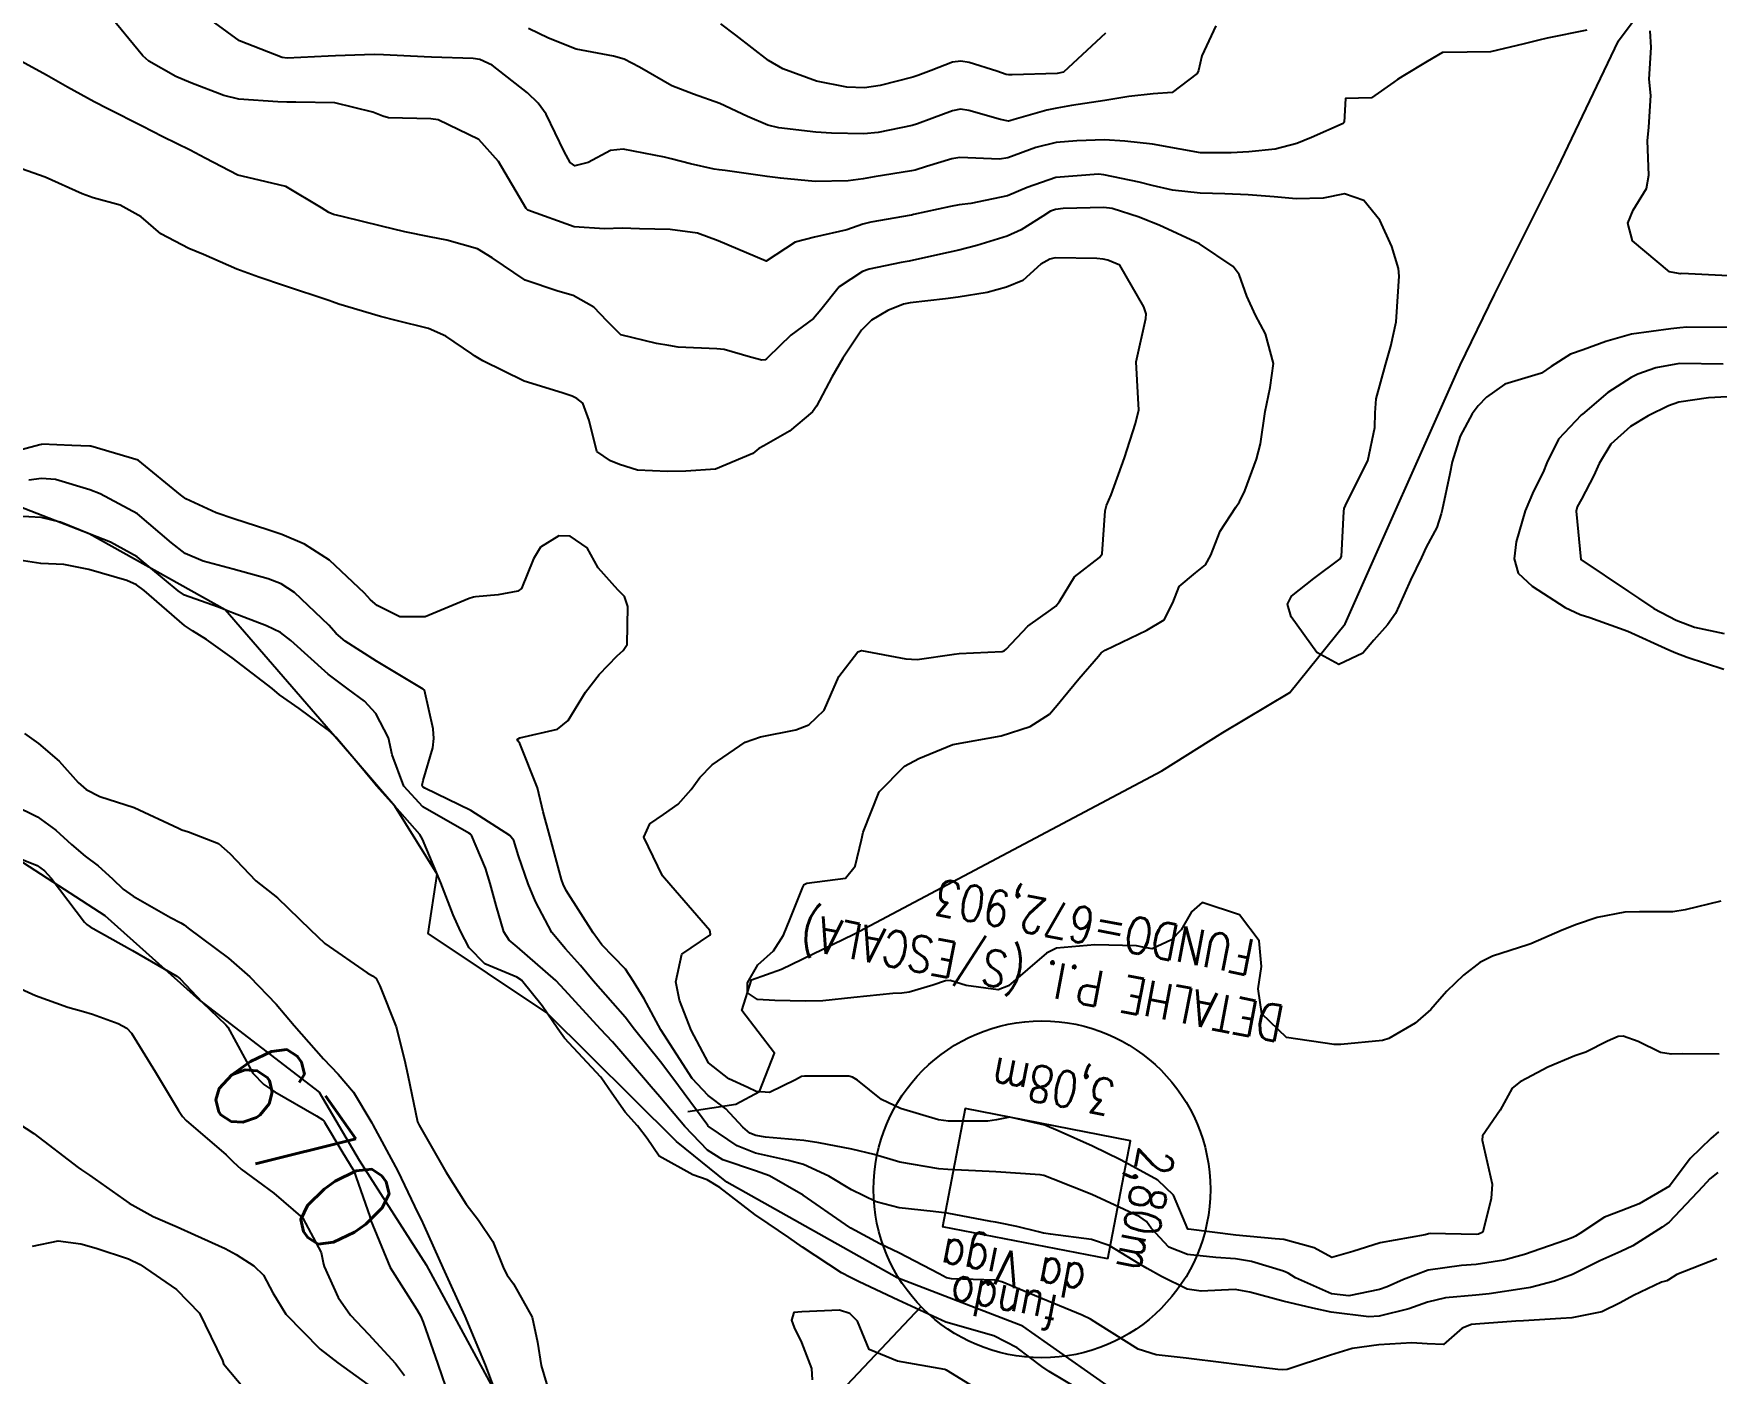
# Model space of a CAD drawing. Header units: metres. Extents: x 292545 to 299085, y 7450245 to 7463078.
# Drawn here: x 294944.2 to 295014.2, y 7462749.8 to 7462805.5 of the extents above; entities that cross this region are included whole.
import ezdxf
from ezdxf.enums import TextEntityAlignment as Align

# ---------------------------------------------------------------- set-up
doc = ezdxf.new("R2010")
doc.units = ezdxf.units.M
doc.linetypes.add('CONTINUO', pattern=[0])
doc.linetypes.add('TRACEJADO', pattern=[8.7, 8, -0.7])
for name, color, linetype in [('Cotas', 45, 'Continuous'), ('Curvas de Nivel 1m', 11, 'Continuous'), ('Curvas de Nivel 5m', 15, 'Continuous'), ('Hidrografia', 140, 'Continuous'), ('TEXTO', 45, 'Continuous')]:
    doc.layers.add(name, color=color, linetype=linetype)
doc.styles.add('ROMANS', font='romans', dxfattribs={"height": 0.2})
doc.styles.add('Style-STANDARD', font='STANDARD.shx')

msp = doc.modelspace()

# ---------------------------------------------------------------- linework, layer by layer
at = {"layer": 'Curvas de Nivel 1m', "flags": 128}
for points, elevation in [([(295014.65, 7462793.284), (295012.948, 7462793.288), (295012.65, 7462793.263), (295012.272, 7462793.219), (295010.647, 7462793.002), (295009.583, 7462792.691), (295008.64, 7462792.351), (295008.106, 7462792.177), (295007.305, 7462791.653), (295006.898, 7462791.388), (295006.627, 7462791.295), (295005.374, 7462790.927), (295004.613, 7462790.38), (295004.275, 7462790.027), (295004.019, 7462789.696), (295003.524, 7462788.77), (295003.197, 7462787.704), (295003.09, 7462787.192), (295002.779, 7462785.708), (295002.739, 7462785.53), (295002.552, 7462784.975), (295002.107, 7462784.146), (295001.916, 7462783.716), (295001.464, 7462782.78), (295000.993, 7462781.725), (295000.842, 7462781.393), (295000.501, 7462780.928), (294999.937, 7462780.292), (294999.474, 7462779.745), (294998.478, 7462779.278), (294997.567, 7462779.769), (294996.505, 7462781.26), (294996.344, 7462781.783), (294996.516, 7462782.116), (294997.443, 7462782.851), (294998.532, 7462783.67), (294998.592, 7462783.759), (294998.686, 7462785.634), (294998.701, 7462785.758), (294998.82, 7462786.011), (294999.68, 7462787.744), (294999.977, 7462789.119), (294999.987, 7462789.739), (295000.033, 7462790.317), (295000.416, 7462791.733), (295000.641, 7462792.505), (295000.86, 7462793.519), (295000.883, 7462793.728), (295000.991, 7462795.406), (295000.964, 7462795.727), (295000.687, 7462796.64), (295000.185, 7462797.738), (294999.524, 7462798.561), (294998.714, 7462798.828), (294997.832, 7462798.649), (294996.711, 7462798.627), (294995.797, 7462798.704), (294994.713, 7462798.795), (294993.739, 7462798.84), (294992.713, 7462798.858), (294991.566, 7462798.99), (294990.716, 7462799.18), (294990.177, 7462799.318), (294988.72, 7462799.626), (294988.496, 7462799.649), (294986.719, 7462799.519), (294985.532, 7462799.095), (294984.711, 7462798.747), (294983.191, 7462798.426), (294982.707, 7462798.373), (294982.348, 7462798.312), (294980.799, 7462797.969), (294980.718, 7462797.954), (294980.703, 7462797.949), (294979.026, 7462797.661), (294978.699, 7462797.568), (294978.03, 7462797.333), (294976.693, 7462797.032), (294975.888, 7462796.831), (294974.683, 7462796.04), (294972.691, 7462796.887), (294971.821, 7462797.2), (294970.696, 7462797.355), (294969.421, 7462797.378), (294968.696, 7462797.411), (294967.96, 7462797.385), (294966.696, 7462797.457), (294964.781, 7462798.159), (294964.704, 7462798.227), (294963.549, 7462800.172), (294962.737, 7462801.09), (294961.047, 7462801.907), (294960.749, 7462801.953), (294958.99, 7462801.987), (294958.75, 7462802.058), (294958.335, 7462802.234), (294956.757, 7462802.615), (294955.13, 7462802.648), (294954.756, 7462802.638), (294954.385, 7462802.655), (294952.758, 7462802.77), (294952.141, 7462802.924), (294950.764, 7462803.451), (294950.149, 7462803.712), (294949.02, 7462804.346), (294948.776, 7462804.562), (294947.295, 7462806.365)], 674), ([(294993.367, 7462805.821), (294992.78, 7462804.565), (294992.642, 7462803.963), (294992.592, 7462803.832), (294991.558, 7462803.049), (294990.764, 7462802.996), (294989.751, 7462802.872), (294988.761, 7462802.707), (294987.371, 7462802.503), (294986.758, 7462802.392), (294986.346, 7462802.315), (294984.987, 7462801.918), (294984.809, 7462801.863), (294984.752, 7462801.858), (294984.423, 7462801.925), (294983.109, 7462802.297), (294982.757, 7462802.348), (294982.426, 7462802.283), (294981.569, 7462801.962), (294980.975, 7462801.742), (294980.749, 7462801.678), (294979.341, 7462801.387), (294978.743, 7462801.332), (294977.396, 7462801.358), (294976.744, 7462801.394), (294975.205, 7462801.577), (294974.748, 7462801.691), (294973.909, 7462802.048), (294972.758, 7462802.591), (294971.659, 7462802.974), (294970.765, 7462803.324), (294969.409, 7462804.104), (294968.778, 7462804.432), (294968.34, 7462804.554), (294966.784, 7462804.85), (294965.631, 7462805.306), (294964.796, 7462805.7)], 676), ([(294988.789, 7462805.513), (294987.042, 7462803.896), (294986.772, 7462803.83), (294984.907, 7462803.783), (294984.772, 7462803.782), (294984.649, 7462803.799), (294984.263, 7462803.928), (294983.123, 7462804.291), (294982.777, 7462804.343), (294982.427, 7462804.303), (294981.535, 7462803.962), (294980.99, 7462803.748), (294980.77, 7462803.679), (294979.414, 7462803.336), (294978.765, 7462803.239), (294978.029, 7462803.264), (294976.768, 7462803.522), (294975.368, 7462804.034), (294974.776, 7462804.379), (294973.413, 7462805.427), (294972.791, 7462805.891)], 677), ([(295014.362, 7462769.443), (295012.871, 7462769.08), (295012.364, 7462768.999), (295010.982, 7462768.992), (295010.363, 7462768.983), (295009.223, 7462768.769), (295008.355, 7462768.468), (295007.765, 7462768.236), (295006.466, 7462767.668), (295006.342, 7462767.626), (295004.864, 7462767.159), (295004.335, 7462766.887), (295003.661, 7462766.365), (295002.965, 7462765.704), (295002.665, 7462765.36), (295002.311, 7462764.943), (295001.653, 7462764.37), (295000.558, 7462763.736), (295000.292, 7462763.657), (294998.561, 7462763.486), (294998.29, 7462763.49), (294996.303, 7462763.78), (294995.28, 7462764.763), (294995.124, 7462765.798), (294995.261, 7462766.725), (294995.168, 7462767.798), (294994.359, 7462768.874), (294992.8, 7462769.392), (294992.36, 7462768.996), (294991.93, 7462768.254), (294991.521, 7462767.838), (294990.718, 7462767.467), (294990.34, 7462767.527), (294990.072, 7462767.586), (294988.34, 7462767.628), (294986.752, 7462767.483), (294986.337, 7462767.287), (294984.748, 7462765.924), (294984.321, 7462765.752), (294982.99, 7462765.943), (294982.325, 7462766.144), (294982.139, 7462766.137), (294981.602, 7462765.957), (294980.627, 7462765.66), (294980.319, 7462765.616), (294979.95, 7462765.606), (294978.317, 7462765.443), (294977.029, 7462765.299), (294976.316, 7462765.285), (294975.037, 7462765.311), (294974.316, 7462765.354), (294973.904, 7462765.631), (294973.906, 7462766.046), (294974.33, 7462766.791), (294974.989, 7462767.381), (294975.397, 7462768.029), (294975.671, 7462768.709), (294976.203, 7462770.022), (294976.259, 7462770.136), (294976.375, 7462770.191), (294977.981, 7462770.4), (294978.382, 7462770.892), (294978.646, 7462771.996), (294978.714, 7462772.313), (294979.377, 7462773.986), (294980.429, 7462775.052), (294981.022, 7462775.376), (294982.443, 7462775.95), (294984.447, 7462776.309), (294985.659, 7462776.7), (294986.456, 7462777.215), (294986.776, 7462777.581), (294987.018, 7462777.894), (294987.68, 7462778.683), (294988.489, 7462779.622), (294988.607, 7462779.762), (294988.764, 7462779.876), (294990.502, 7462780.709), (294991.224, 7462781.125), (294991.576, 7462781.839), (294991.842, 7462782.514), (294992.525, 7462783.078), (294992.942, 7462783.412), (294993.162, 7462783.824), (294993.554, 7462784.814), (294994.2, 7462785.814), (294994.348, 7462786.03), (294994.57, 7462786.487), (294995.061, 7462787.803), (294995.229, 7462788.441), (294995.423, 7462789.792), (294995.62, 7462790.788), (294995.77, 7462791.789), (294995.427, 7462793.011), (294995.023, 7462793.796), (294994.661, 7462794.587), (294994.343, 7462795.478), (294994.091, 7462795.809), (294992.687, 7462796.752), (294991.018, 7462797.527), (294990.701, 7462797.654), (294990.563, 7462797.714), (294990.185, 7462797.858), (294989.054, 7462798.222), (294988.707, 7462798.268), (294987.03, 7462798.219), (294986.706, 7462798.181), (294986.499, 7462798.108), (294986.178, 7462797.905), (294985.277, 7462797.334), (294984.694, 7462797.076), (294983.435, 7462796.683), (294982.688, 7462796.495), (294982.242, 7462796.4), (294980.684, 7462796.05), (294980.619, 7462796.035), (294980.293, 7462795.974), (294978.96, 7462795.706), (294978.677, 7462795.613), (294977.708, 7462794.964), (294976.956, 7462794.015), (294976.649, 7462793.66), (294975.707, 7462792.964), (294974.749, 7462792.039), (294974.694, 7462791.978), (294974.632, 7462791.938), (294974.506, 7462791.916), (294974.032, 7462792.049), (294972.934, 7462792.363), (294972.636, 7462792.393), (294971.018, 7462792.465), (294970.637, 7462792.537), (294970.117, 7462792.616), (294968.642, 7462792.977), (294968.066, 7462793.537), (294967.517, 7462794.127), (294966.66, 7462794.615), (294966.025, 7462794.784), (294964.669, 7462795.248), (294963.288, 7462796.174), (294962.687, 7462796.548), (294961.405, 7462796.914), (294960.691, 7462797.04), (294959.658, 7462797.256), (294958.696, 7462797.497), (294957.052, 7462797.894), (294956.7, 7462797.974), (294956.501, 7462798.054), (294956.194, 7462798.258), (294954.716, 7462799.136), (294953.605, 7462799.405), (294952.723, 7462799.616), (294951.359, 7462800.314), (294950.736, 7462800.653), (294949.61, 7462801.205), (294948.746, 7462801.641), (294947.32, 7462802.364), (294946.756, 7462802.657), (294945.644, 7462803.269), (294944.766, 7462803.758), (294943.578, 7462804.412)], 673), ([(295014.288, 7462763.087), (295012.776, 7462763.097), (295012.288, 7462763.085), (295011.848, 7462763.156), (295010.922, 7462763.611), (295010.296, 7462763.826), (295010.095, 7462763.823), (295009.649, 7462763.626), (295008.753, 7462763.171), (295008.287, 7462763.009), (295007.163, 7462762.538), (295006.277, 7462762.068), (295006.015, 7462761.933), (295005.689, 7462761.676), (295005.185, 7462760.76), (295004.449, 7462759.688), (295004.431, 7462759.508), (295004.854, 7462757.684), (295004.811, 7462757.09), (295004.47, 7462755.687), (295004.285, 7462755.606), (295004.202, 7462755.594), (295002.281, 7462755.63), (295002.202, 7462755.615), (295002.062, 7462755.573), (295000.198, 7462755.241), (294999.064, 7462754.881), (294998.192, 7462754.629), (294997.46, 7462755.035), (294996.199, 7462755.389), (294995.828, 7462755.414), (294994.2, 7462755.562), (294992.226, 7462755.807), (294992.203, 7462755.809), (294991.607, 7462757.23), (294990.955, 7462757.849), (294990.229, 7462758.247), (294989.413, 7462758.691), (294988.244, 7462759.261), (294986.813, 7462759.894), (294986.255, 7462760.139), (294984.806, 7462760.47), (294984.257, 7462760.362), (294983.89, 7462760.3), (294982.256, 7462760.303), (294981.849, 7462760.362), (294980.261, 7462760.823), (294979.479, 7462761.196), (294978.474, 7462761.997), (294978.275, 7462762.131), (294978.11, 7462762.167), (294976.275, 7462762.176), (294976.146, 7462762.15), (294975.898, 7462762.024), (294974.813, 7462761.489), (294974.268, 7462761.526), (294973.921, 7462761.696), (294973.128, 7462762.057), (294972.283, 7462762.725), (294971.566, 7462764.077), (294971.077, 7462765.321), (294970.919, 7462766.084), (294971.171, 7462767.245), (294972.342, 7462768.024), (294972.366, 7462768.07), (294972.345, 7462768.226), (294970.714, 7462770.087), (294970.377, 7462770.488), (294969.596, 7462772.098), (294969.844, 7462772.653), (294970.407, 7462773.046), (294971.028, 7462773.47), (294971.561, 7462774.079), (294971.928, 7462774.575), (294972.433, 7462775.11), (294973.801, 7462776.05), (294974.445, 7462776.268), (294975.91, 7462776.564), (294976.45, 7462776.762), (294977.089, 7462777.382), (294977.361, 7462778.011), (294977.701, 7462778.781), (294978.49, 7462779.798), (294978.636, 7462779.853), (294980.486, 7462779.508), (294980.962, 7462779.489), (294982.489, 7462779.708), (294982.704, 7462779.732), (294984.491, 7462779.815), (294984.57, 7462779.841), (294984.651, 7462779.918), (294985.55, 7462780.862), (294986.509, 7462781.545), (294986.716, 7462781.693), (294986.874, 7462781.896), (294987.489, 7462782.924), (294988.531, 7462783.717), (294988.64, 7462783.878), (294988.775, 7462785.661), (294988.827, 7462785.876), (294989.016, 7462786.322), (294989.571, 7462787.865), (294990.03, 7462789.291), (294990.165, 7462789.857), (294990.144, 7462790.323), (294990.056, 7462791.859), (294990.454, 7462793.656), (294990.468, 7462793.853), (294990.377, 7462794.134), (294989.374, 7462795.87), (294988.887, 7462796.079), (294988.685, 7462796.125), (294988.418, 7462796.15), (294986.686, 7462796.179), (294986.463, 7462796.124), (294986.089, 7462795.906), (294985.347, 7462795.239), (294984.668, 7462794.949), (294983.868, 7462794.729), (294982.662, 7462794.535), (294982.139, 7462794.477), (294980.658, 7462794.304), (294980.386, 7462794.243), (294979.737, 7462793.979), (294979.056, 7462793.579), (294978.645, 7462793.167), (294977.86, 7462792.002), (294977.413, 7462791.217), (294976.773, 7462790.017), (294976.6, 7462789.771), (294975.651, 7462788.975), (294974.588, 7462788.367), (294974.382, 7462788.247), (294974.12, 7462788.047), (294972.576, 7462787.397), (294971.348, 7462787.31), (294970.575, 7462787.3), (294969.331, 7462787.347), (294968.578, 7462787.59), (294968.207, 7462787.744), (294967.644, 7462788.124), (294967.319, 7462789.413), (294967.057, 7462790.133), (294966.808, 7462790.33), (294966.616, 7462790.422), (294966.199, 7462790.562), (294964.622, 7462791.054), (294962.907, 7462791.901), (294962.632, 7462792.065), (294962.557, 7462792.106), (294962.442, 7462792.183), (294961.363, 7462792.922), (294960.643, 7462793.239), (294959.302, 7462793.567), (294958.648, 7462793.736), (294956.924, 7462794.247), (294956.654, 7462794.343), (294956.509, 7462794.398), (294954.664, 7462795.017), (294953.595, 7462795.365), (294952.674, 7462795.707), (294951.293, 7462796.314), (294950.685, 7462796.56), (294949.525, 7462797.171), (294948.698, 7462797.88), (294947.833, 7462798.359), (294946.707, 7462798.669), (294946.247, 7462798.84), (294944.72, 7462799.531), (294943.019, 7462800.127)], 672), ([(295014.455, 7462791.751), (295012.635, 7462791.777), (295011.656, 7462791.605), (295010.909, 7462791.335), (295010.627, 7462791.202), (295009.665, 7462790.581), (295008.603, 7462789.673), (295008.586, 7462789.657), (295008.559, 7462789.64), (295007.607, 7462788.636), (295007.129, 7462787.655), (295006.969, 7462787.266), (295006.571, 7462786.472), (295006.226, 7462785.665), (295005.845, 7462784.369), (295005.763, 7462783.672), (295005.932, 7462783.074), (295006.522, 7462782.53), (295007.893, 7462781.646), (295008.509, 7462781.359), (295008.909, 7462781.234), (295010.498, 7462780.658), (295012.192, 7462779.889), (295012.485, 7462779.758), (295012.961, 7462779.585), (295014.478, 7462779.078)], 673), ([(295014.615, 7462790.396), (295013.838, 7462790.354), (295012.612, 7462790.18), (295012.177, 7462790.029), (295011.332, 7462789.609), (295010.598, 7462789.167), (295009.783, 7462788.436), (295009.295, 7462787.633), (295009.083, 7462787.127), (295008.568, 7462786.148), (295008.384, 7462785.822), (295008.341, 7462785.642), (295008.533, 7462783.64), (295010.52, 7462782.305), (295010.934, 7462782.031), (295011.577, 7462781.604), (295012.506, 7462781.113), (295013.262, 7462780.822), (295014.498, 7462780.559)], 672), ([(295014.256, 7462759.852), (295013.946, 7462759.575), (295013.077, 7462758.751), (295012.223, 7462757.6), (295010.958, 7462756.871), (295010.212, 7462756.568), (295009.52, 7462756.317), (295008.502, 7462755.637), (295008.323, 7462755.517), (295008.201, 7462755.461), (295007.912, 7462755.356), (295006.194, 7462754.753), (295005.343, 7462754.527), (295004.189, 7462754.346), (295003.579, 7462754.306), (295002.187, 7462754.115), (295001.165, 7462753.725), (295000.495, 7462753.418), (295000.176, 7462753.311), (294998.89, 7462753.035), (294998.173, 7462753.123), (294996.681, 7462753.783), (294996.375, 7462753.978), (294996.186, 7462754.069), (294994.852, 7462754.462), (294994.191, 7462754.573), (294993.371, 7462754.638), (294992.192, 7462754.758), (294991.422, 7462755.068), (294990.684, 7462755.853), (294990.481, 7462756.131), (294990.208, 7462756.324), (294989.351, 7462756.73), (294988.217, 7462757.253), (294986.613, 7462757.896), (294986.225, 7462758.036), (294986.063, 7462758.065), (294984.227, 7462758.192), (294983.954, 7462758.206), (294982.228, 7462758.288), (294981.861, 7462758.322), (294980.239, 7462758.6), (294979.167, 7462758.911), (294978.244, 7462759.142), (294976.865, 7462759.396), (294976.248, 7462759.5), (294974.648, 7462759.637), (294974.25, 7462759.704), (294974.007, 7462759.8), (294973.715, 7462760.048), (294973.009, 7462760.808), (294972.266, 7462761.369), (294971.61, 7462762.077), (294970.303, 7462764.09), (294969.604, 7462765.389), (294969.171, 7462766.107), (294968.838, 7462766.622), (294968.333, 7462767.124), (294967.854, 7462767.633), (294967.492, 7462768.123), (294966.369, 7462769.881), (294966.24, 7462770.141), (294966.172, 7462770.345), (294965.695, 7462772.147), (294965.411, 7462773.147), (294965.171, 7462774.153), (294964.441, 7462775.987), (294964.369, 7462776.087), (294964.326, 7462776.162), (294964.444, 7462776.233), (294966.004, 7462776.587), (294966.451, 7462776.952), (294967.178, 7462778.129), (294967.741, 7462778.854), (294968.486, 7462779.641), (294968.735, 7462779.862), (294968.902, 7462780.106), (294968.925, 7462781.69), (294968.794, 7462782.107), (294968.516, 7462782.379), (294967.702, 7462783.299), (294967.244, 7462784.129), (294966.54, 7462784.61), (294966.06, 7462784.625), (294965.305, 7462784.152), (294965.014, 7462783.669), (294964.516, 7462782.434), (294964.357, 7462782.319), (294963.546, 7462782.17), (294962.6, 7462782.091), (294962.512, 7462782.073), (294962.34, 7462782.012), (294960.503, 7462781.263), (294959.461, 7462781.263), (294958.508, 7462781.73), (294958.24, 7462781.964), (294957.989, 7462782.238), (294956.533, 7462783.612), (294955.489, 7462784.271), (294954.547, 7462784.671), (294953.969, 7462784.865), (294952.553, 7462785.325), (294951.826, 7462785.581), (294950.561, 7462786.155), (294950.342, 7462786.332), (294948.577, 7462787.762), (294946.607, 7462788.345), (294946.583, 7462788.353), (294946.566, 7462788.354), (294945.826, 7462788.381), (294944.583, 7462788.43), (294944.561, 7462788.423), (294944.497, 7462788.401), (294942.994, 7462788.001)], 671), ([(295014.193, 7462754.583), (295012.525, 7462753.933), (295012.184, 7462753.703), (295012.113, 7462753.671), (295011.893, 7462753.603), (295010.729, 7462753.06), (295010.17, 7462752.755), (295009.411, 7462752.381), (295008.16, 7462752.133), (295007.706, 7462752.101), (295006.158, 7462752.007), (295005.842, 7462751.989), (295004.156, 7462751.87), (295003.997, 7462751.85), (295003.612, 7462751.695), (295002.826, 7462751.023), (295002.146, 7462751.045), (295001.511, 7462751.084), (295000.146, 7462750.999), (294999.035, 7462750.86), (294998.141, 7462750.574), (294996.328, 7462749.98), (294996.135, 7462749.963), (294995.943, 7462749.983), (294994.137, 7462750.207), (294993.698, 7462750.253), (294992.139, 7462750.453), (294990.887, 7462750.595), (294990.143, 7462750.823), (294988.459, 7462751.877), (294988.156, 7462752.07), (294987.807, 7462752.235), (294986.168, 7462752.913), (294984.479, 7462753.625), (294984.179, 7462753.692), (294982.379, 7462753.749), (294982.181, 7462753.795), (294981.864, 7462753.953), (294980.191, 7462754.824), (294979.411, 7462755.198), (294978.201, 7462755.853), (294977.981, 7462756.002), (294976.221, 7462757.221), (294974.822, 7462758.034), (294974.235, 7462758.237), (294972.875, 7462758.696), (294972.243, 7462759.095), (294971.294, 7462760.08), (294970.265, 7462761.304), (294969.897, 7462761.723), (294969.576, 7462762.1), (294968.295, 7462763.591), (294967.797, 7462764.125), (294966.319, 7462765.741), (294965.939, 7462766.144), (294964.337, 7462767.546), (294963.998, 7462767.824), (294963.775, 7462768.169), (294963.456, 7462769.266), (294963.209, 7462770.177), (294963.009, 7462770.81), (294962.435, 7462772.189), (294962.394, 7462772.229), (294962.32, 7462772.265), (294960.41, 7462773.366), (294959.619, 7462774.218), (294959.139, 7462775.52), (294958.985, 7462776.225), (294958.453, 7462777.246), (294957.98, 7462777.759), (294957.307, 7462778.247), (294956.472, 7462778.875), (294954.921, 7462780.276), (294954.496, 7462780.609), (294953.909, 7462780.876), (294952.504, 7462781.425), (294951.874, 7462781.677), (294950.511, 7462782.162), (294950.247, 7462782.333), (294948.534, 7462783.755), (294947.431, 7462784.361), (294946.546, 7462784.708), (294945.351, 7462785.189), (294944.553, 7462785.38), (294943.518, 7462785.446)], 669), ([(294988.123, 7462748.901), (294986.438, 7462749.897), (294986.135, 7462750.103), (294985.108, 7462750.881), (294984.147, 7462751.374), (294982.153, 7462751.95), (294980.166, 7462752.86), (294978.552, 7462753.62), (294978.18, 7462753.801), (294977.816, 7462754.004), (294976.193, 7462755.065), (294975.628, 7462755.459), (294974.758, 7462756.042), (294974.209, 7462756.425), (294972.752, 7462757.538), (294972.23, 7462757.858), (294971.631, 7462758.076), (294970.24, 7462758.842), (294969.735, 7462759.585), (294969.338, 7462760.104), (294968.822, 7462760.675), (294968.266, 7462761.46), (294967.803, 7462762.125), (294966.297, 7462763.746), (294966.018, 7462764.143), (294965.365, 7462765.096), (294964.506, 7462766.158), (294964.324, 7462766.277), (294962.985, 7462766.835), (294962.343, 7462767.499), (294961.975, 7462768.194), (294961.677, 7462768.879), (294961.157, 7462770.202), (294960.391, 7462772.024), (294960.287, 7462772.211), (294959.241, 7462773.391), (294958.483, 7462774.229), (294958.424, 7462774.298), (294957.552, 7462775.361), (294956.792, 7462776.255), (294956.615, 7462776.428), (294956.446, 7462776.568), (294955.273, 7462777.453), (294954.46, 7462778.021), (294954.151, 7462778.283), (294952.482, 7462779.552), (294951.417, 7462780.316), (294950.841, 7462780.67), (294950.499, 7462780.902), (294948.826, 7462782.347), (294948.516, 7462782.587), (294948.106, 7462782.767), (294946.526, 7462783.228), (294945.487, 7462783.427), (294944.529, 7462783.473), (294943.28, 7462783.664)], 668), ([(294943.856, 7462776.406), (294944.439, 7462775.992), (294945.298, 7462775.254), (294946.082, 7462774.375), (294946.419, 7462774.086), (294946.987, 7462773.791), (294948.408, 7462773.331), (294950.253, 7462772.473), (294950.394, 7462772.41), (294950.672, 7462772.326), (294951.918, 7462771.836), (294952.384, 7462771.425), (294953.472, 7462770.289), (294954.366, 7462769.582), (294955.723, 7462768.266), (294956.344, 7462767.683), (294958.101, 7462766.459), (294958.324, 7462766.332), (294958.466, 7462766.229), (294958.622, 7462765.925), (294959.308, 7462764.22), (294959.646, 7462762.853), (294959.789, 7462762.215), (294960.187, 7462760.278), (294960.214, 7462760.21), (294960.252, 7462760.132), (294961.36, 7462758.199), (294962.213, 7462756.857), (294962.731, 7462756.182), (294963.315, 7462755.294), (294963.774, 7462754.166), (294963.916, 7462753.9), (294964.177, 7462753.54), (294964.95, 7462752.152), (294965.176, 7462751.121), (294965.33, 7462750.148), (294965.842, 7462748.416)], 668), ([(294943.359, 7462773.46), (294944.401, 7462772.94), (294945.16, 7462772.388), (294945.808, 7462771.8), (294946.382, 7462771.311), (294946.916, 7462770.909), (294947.512, 7462770.363), (294947.954, 7462769.942), (294948.366, 7462769.656), (294949.93, 7462768.761), (294950.355, 7462768.544), (294950.485, 7462768.459), (294950.664, 7462768.325), (294952.334, 7462767.069), (294953.22, 7462766.291), (294954.312, 7462765.16), (294955.068, 7462764.272), (294956.282, 7462762.886), (294956.899, 7462762.251), (294957.524, 7462761.5), (294958.254, 7462760.301), (294958.29, 7462760.23), (294958.335, 7462760.147), (294959.367, 7462758.219), (294960.207, 7462756.48), (294960.338, 7462756.209), (294960.473, 7462755.934), (294961.241, 7462754.199), (294962.163, 7462752.19), (294963.004, 7462750.177), (294963.311, 7462749.359)], 669), ([(294942.323, 7462766.42), (294944.314, 7462765.519), (294945.653, 7462765.043), (294946.308, 7462764.858), (294946.682, 7462764.75), (294947.747, 7462764.358), (294948.115, 7462764.167), (294948.297, 7462763.96), (294949.295, 7462762.34), (294950.257, 7462760.74), (294950.422, 7462760.495), (294950.579, 7462760.327), (294952.239, 7462758.895), (294952.535, 7462758.605), (294952.866, 7462758.301), (294954.218, 7462757.308), (294955.428, 7462756.268), (294956.189, 7462754.838), (294956.287, 7462754.362), (294956.315, 7462754.258), (294956.89, 7462752.969), (294957.409, 7462752.241), (294958.151, 7462751.453), (294959.273, 7462750.223), (294959.645, 7462749.735)], 671), ([(294943.293, 7462760.41), (294944.247, 7462759.787), (294946.088, 7462758.381), (294946.231, 7462758.276), (294946.552, 7462758.052), (294948.211, 7462756.891), (294949.204, 7462756.34), (294950.199, 7462755.902), (294950.939, 7462755.579), (294952.19, 7462755.008), (294952.649, 7462754.764), (294953.381, 7462754.292), (294953.79, 7462753.897), (294954.172, 7462753.166), (294954.714, 7462752.274), (294956.141, 7462750.83), (294956.883, 7462750.253), (294958.124, 7462749.363)], 672), ([(294944.19, 7462755.104), (294945.261, 7462755.321), (294946.191, 7462755.205), (294946.839, 7462755.02), (294948.185, 7462754.576), (294948.661, 7462754.345), (294950.173, 7462753.306), (294951.125, 7462752.32), (294952.087, 7462750.357), (294952.102, 7462750.31), (294952.132, 7462750.21), (294952.995, 7462749.171)], 673), ([(294984.121, 7462748.763), (294982.179, 7462749.95), (294982.133, 7462749.97), (294982.104, 7462749.979), (294980.137, 7462750.329), (294978.967, 7462750.813), (294978.47, 7462751.995), (294978.158, 7462752.314), (294977.722, 7462752.441), (294976.158, 7462752.371), (294975.834, 7462752.349), (294975.733, 7462752.026), (294975.849, 7462751.723), (294976.144, 7462751.1), (294976.563, 7462750.016), (294976.591, 7462749.553)], 667)]:
    msp.add_lwpolyline(points, dxfattribs=dict(at, elevation=elevation))
at = {"layer": 'Curvas de Nivel 5m', "flags": 128}
for points, elevation in [([(295008.793, 7462805.64), (295007.143, 7462805.302), (295006.789, 7462805.224), (295006.179, 7462805.062), (295004.783, 7462804.729), (295003.81, 7462804.721), (295002.783, 7462804.71), (295002.157, 7462804.338), (295001.14, 7462803.726), (295000.912, 7462803.588), (295000.77, 7462803.472), (294999.841, 7462802.821), (294998.763, 7462802.801), (294998.706, 7462801.808), (294998.656, 7462801.761), (294997.347, 7462801.17), (294996.74, 7462800.925), (294995.839, 7462800.686), (294994.735, 7462800.577), (294994.01, 7462800.535), (294992.734, 7462800.544), (294991.884, 7462800.69), (294990.739, 7462800.894), (294989.581, 7462801.02), (294988.741, 7462801.075), (294987.587, 7462801.041), (294986.739, 7462800.967), (294985.882, 7462800.762), (294984.729, 7462800.323), (294984.38, 7462800.273), (294982.729, 7462800.347), (294982.39, 7462800.291), (294981.338, 7462799.964), (294980.867, 7462799.823), (294980.721, 7462799.79), (294979.17, 7462799.534), (294978.718, 7462799.459), (294978.095, 7462799.378), (294976.716, 7462799.346), (294975.274, 7462799.478), (294974.718, 7462799.55), (294972.972, 7462799.806), (294972.721, 7462799.833), (294972.521, 7462799.863), (294971.542, 7462800.078), (294970.726, 7462800.291), (294970.457, 7462800.363), (294968.732, 7462800.684), (294968.21, 7462800.636), (294967.285, 7462800.132), (294966.722, 7462799.998), (294966.533, 7462800.142), (294966.279, 7462800.595), (294965.533, 7462802.148), (294965.207, 7462802.603), (294964.762, 7462803.028), (294963.297, 7462804.175), (294962.776, 7462804.414), (294962.505, 7462804.456), (294960.777, 7462804.513), (294960.463, 7462804.527), (294958.779, 7462804.615), (294958.392, 7462804.621), (294956.778, 7462804.564), (294956.476, 7462804.556), (294954.776, 7462804.474), (294954.56, 7462804.499), (294952.786, 7462805.19), (294951.253, 7462806.315)], 675), ([(295014.671, 7462795.424), (295012.742, 7462795.52), (295012.672, 7462795.516), (295012.599, 7462795.518), (295012.229, 7462795.594), (295010.692, 7462796.877), (295010.496, 7462797.613), (295010.708, 7462798.157), (295011.268, 7462799.054), (295011.361, 7462799.604), (295011.308, 7462801.033), (295011.369, 7462801.604), (295011.445, 7462802.921), (295011.377, 7462803.604), (295011.468, 7462804.921), (295011.425, 7462805.604)], 675), ([(295014.232, 7462758.172), (295013.905, 7462757.897), (295013.612, 7462757.579), (295012.208, 7462756.104), (295011.92, 7462755.889), (295011.467, 7462755.607), (295010.697, 7462755.116), (295010.196, 7462754.889), (295009.33, 7462754.49), (295008.186, 7462753.924), (295007.44, 7462753.651), (295006.452, 7462753.393), (295006.178, 7462753.343), (295004.733, 7462753.125), (295004.174, 7462753.07), (295002.911, 7462752.964), (295002.169, 7462752.772), (295001.384, 7462752.502), (295000.16, 7462752.203), (294999.73, 7462752.174), (294998.162, 7462752.363), (294997.406, 7462752.53), (294996.168, 7462752.824), (294994.778, 7462753.199), (294994.175, 7462753.302), (294992.761, 7462753.237), (294992.175, 7462753.324), (294991.105, 7462753.846), (294990.511, 7462754.18), (294990.188, 7462754.377), (294988.941, 7462755.127), (294988.198, 7462755.387), (294986.496, 7462755.601), (294986.2, 7462755.651), (294985.999, 7462755.701), (294985.102, 7462755.917), (294984.356, 7462756.079), (294984.205, 7462756.1), (294984.013, 7462756.124), (294982.208, 7462756.472), (294981.626, 7462756.542), (294980.214, 7462756.696), (294979.251, 7462756.951), (294978.225, 7462757.442), (294977.283, 7462758.01), (294976.238, 7462758.504), (294975.603, 7462758.663), (294974.242, 7462758.972), (294973.472, 7462759.279), (294972.307, 7462760.069), (294972.275, 7462760.091), (294972.253, 7462760.12), (294970.804, 7462762.085), (294970.283, 7462762.771), (294969.209, 7462764.106), (294968.815, 7462764.62), (294968.314, 7462765.208), (294967.488, 7462766.128), (294966.968, 7462766.769), (294966.336, 7462767.461), (294965.766, 7462768.146), (294965.087, 7462769.428), (294964.788, 7462770.156), (294964.385, 7462771.329), (294964.187, 7462771.96), (294964.024, 7462772.166), (294962.408, 7462773.213), (294960.493, 7462774.139), (294960.422, 7462774.178), (294960.394, 7462774.21), (294960.378, 7462774.256), (294960.425, 7462774.462), (294960.831, 7462775.814), (294960.874, 7462776.206), (294960.847, 7462776.604), (294960.478, 7462778.21), (294960.463, 7462778.23), (294960.419, 7462778.255), (294958.481, 7462779.418), (294957.18, 7462780.25), (294956.811, 7462780.57), (294956.499, 7462780.913), (294955.081, 7462782.274), (294954.518, 7462782.622), (294953.977, 7462782.829), (294952.527, 7462783.234), (294951.284, 7462783.566), (294950.536, 7462783.893), (294949.97, 7462784.336), (294948.555, 7462785.536), (294947.006, 7462786.366), (294946.565, 7462786.535), (294945.145, 7462786.967), (294944.569, 7462787), (294944.035, 7462786.938)], 670), ([(294943.527, 7462771.263), (294944.378, 7462770.925), (294944.682, 7462770.702), (294944.959, 7462770.394), (294946.355, 7462768.569), (294946.446, 7462768.471), (294946.592, 7462768.376), (294948.338, 7462767.388), (294950.182, 7462766.331), (294950.322, 7462766.217), (294951.242, 7462765.246), (294952.225, 7462764.301), (294952.301, 7462764.205), (294953.34, 7462762.289), (294953.803, 7462761.822), (294954.265, 7462761.523), (294955.99, 7462760.528), (294956.254, 7462760.355), (294956.301, 7462760.307), (294956.33, 7462760.259), (294957.048, 7462759.055), (294957.544, 7462758.24), (294958.204, 7462756.332), (294958.229, 7462756.23), (294958.236, 7462756.196), (294959.06, 7462754.221), (294960.166, 7462752.471), (294960.313, 7462752.209), (294960.424, 7462751.942), (294961.041, 7462750.201), (294961.526, 7462748.789)], 670)]:
    msp.add_lwpolyline(points, dxfattribs=dict(at, elevation=elevation))
at = {"layer": 'Hidrografia'}
for points in [[(294971.428, 7462760.698), (294973.414, 7462761.01), (294974.408, 7462761.538), (294975.029, 7462763.119), (294973.666, 7462764.903), (294974.069, 7462766.174), (294975.311, 7462766.609), (294978.324, 7462768.066), (294991.124, 7462774.862), (294993.665, 7462776.449), (294996.445, 7462778.114), (294998.748, 7462780.97), (295003.519, 7462791.712), (295004.948, 7462794.647), (295007.569, 7462799.882), (295010.109, 7462805.186), (295013.058, 7462809.156)], [(295018.588, 7462748.148), (295013.777, 7462747.906), (295010.896, 7462748.161), (295007.883, 7462747.91), (295001.739, 7462746.653), (294999.457, 7462744.638), (294996.854, 7462740.01), (294995.939, 7462741.032), (294991.401, 7462746.405), (294988.935, 7462749.266), (294985.341, 7462751.782), (294980.13, 7462753.794), (294973.05, 7462757.761), (294970.956, 7462759.457), (294965.57, 7462764.798), (294960.633, 7462768.095), (294961.004, 7462770.566), (294959.241, 7462773.391), (294957.552, 7462775.361), (294952.189, 7462781.551), (294946.546, 7462784.708), (294938.576, 7462787.788)]]:
    msp.add_lwpolyline(points, dxfattribs=at)
at = {"layer": 'Hidrografia', "elevation": 682.882}
msp.add_lwpolyline([(294902.385, 7462792.846), (294910.557, 7462788.3), (294923.603, 7462782.914), (294930.016, 7462780.538), (294933.43, 7462777.749), (294947.201, 7462768.843), (294951.132, 7462765.33), (294956.097, 7462761.507), (294957.763, 7462758.674), (294960.556, 7462754.335), (294963.349, 7462749.169), (294964.797, 7462745.346), (294976.451, 7462743.367), (294987.634, 7462737.106), (294998.477, 7462733.552), (295005.085, 7462732.199), (295014.065, 7462730.676), (295023.214, 7462729.322)], dxfattribs=at)
at = {"layer": 'TEXTO', "linetype": 'TRACEJADO', "flags": 128}
msp.add_lwpolyline([(294988.874, 7462754.576), (294982.003, 7462755.912)], dxfattribs=at)
at = {"layer": 'TEXTO', "linetype": 'CONTINUO'}
for points in [[(294988.874, 7462754.576, 0), (294989.828, 7462759.485, 0), (294982.957, 7462760.82, 0), (294982.003, 7462755.912, 0)], [(294953.377, 7462723.237, 0), (294981.116, 7462752.596, 0)]]:
    msp.add_polyline3d(points, dxfattribs=at)
msp.add_circle((294986.143, 7462757.466), 7, dxfattribs=at)

# ---------------------------------------------------------------- texts
at = {"layer": 'Cotas', "style": 'Style-STANDARD'}
msp.add_text('670', height=4, rotation=305.33096, dxfattribs=at).set_placement((294955.365, 7462759.297, 670), align=Align.MIDDLE_CENTER)
at = {"layer": 'TEXTO', "style": 'ROMANS', "width": 0.8}
for s, rotation, p in [('FUNDO=672,903', 169, (294995.053, 7462767.819)), ('DETALHE P.I. (S/ESCALA)', 169, (294996.283, 7462765.06)), ('3,08m', 169, (294989.266, 7462761.984)), ('2,80m', 259, (294990.193, 7462759.274)), ('da Viga', 169, (294988.049, 7462754.296)), ('fundo', 169, (294986.919, 7462753.038))]:
    msp.add_text(s, height=1.5, rotation=rotation, dxfattribs=at).set_placement(p)

doc.saveas('drawing.dxf')
